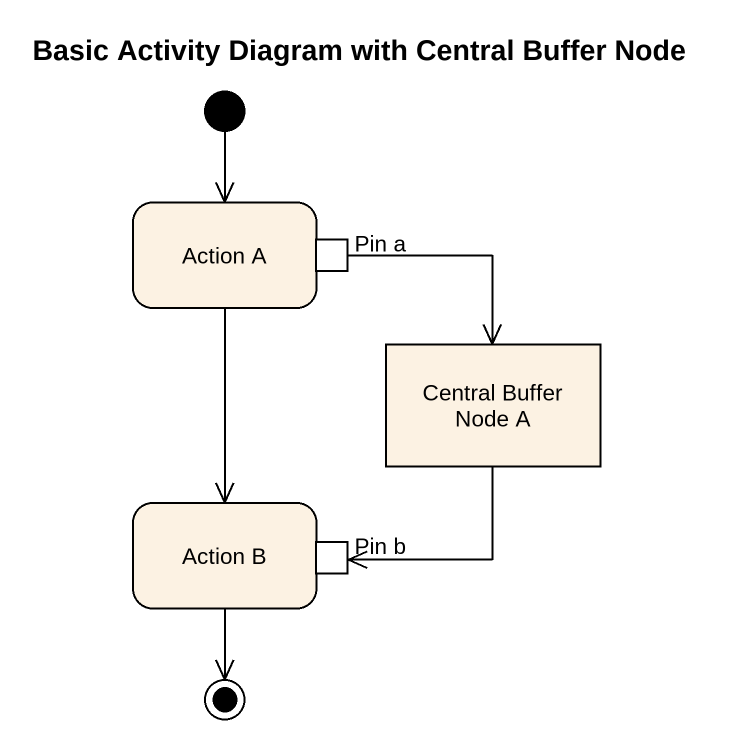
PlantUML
@startuml
title Basic Activity Diagram with Central Buffer Node
hide empty description
state "Action A" as Action_A {
  state "Pin a" as Pin_a <<outputPin>>
}
state "Central Buffer Node A" as Central_Buffer_Node_A <<object>>
state "Action B" as Action_B {
  state "Pin b" as Pin_b <<inputPin>>
}
[*] --> Action_A
Action_A --> Action_B
Pin_a --> Central_Buffer_Node_A
Central_Buffer_Node_A --> Pin_b
Action_B --> [*]
@enduml
